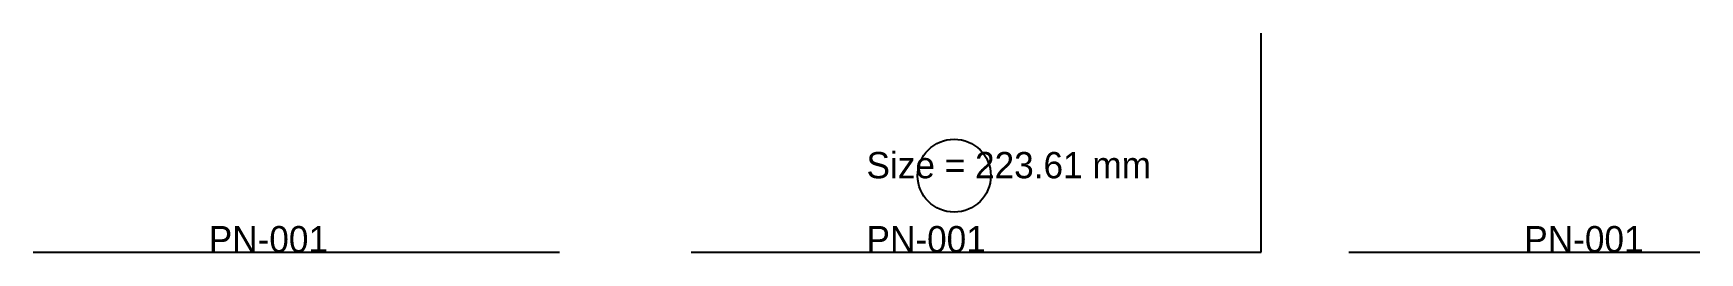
# Model space of a CAD drawing. Header units: millimetres. Extents: x -10 to 750, y 0 to 100.
import ezdxf

# ---------------------------------------------------------------- set-up
doc = ezdxf.new("R2010")
doc.units = ezdxf.units.MM
doc.layers.get('0').update_dxf_attribs({"linetype": 'CONTINUOUS', "true_color": 0x344755})
doc.layers.add('Annotations', color=7, linetype='CONTINUOUS', true_color=0x71808a)

# ---------------------------------------------------------------- blocks, each defined once
blk = doc.blocks.new('*UCC1', base_point=(10, 0))
blk.add_line((0, 0), (240, 0))
blk.add_attdef('PART_NUMBER', (80, 0), '', height=12)
blk = doc.blocks.new('*UCC2', base_point=(10, 0))
blk.add_line((0, 0), (160, 0))
blk.add_attdef('PART_NUMBER', (80, 0), '', height=12)
blk = doc.blocks.new('Parent')
blk.add_blockref('*UCC2', (0, 0)).add_auto_attribs({'PART_NUMBER': 'PN-001'})

msp = doc.modelspace()

# ---------------------------------------------------------------- linework, layer by layer
for p, q in [((550, 0), (550, 100)), ((350, 0), (550, 0))]:
    msp.add_line(p, q)
msp.add_circle((410, 35), 16.67)

# ---------------------------------------------------------------- block references
for name, p in [('*UCC1', (0, 0)), ('*UCC2', (300, 0))]:
    msp.add_blockref(name, p).add_auto_attribs({'PART_NUMBER': 'PN-001'})
msp.add_blockref('Parent', (600, 0))

# ---------------------------------------------------------------- texts
at = {"layer": 'Annotations'}
msp.add_text('Size = 223.61 mm', height=12, dxfattribs=at).set_placement((370, 33.8))

doc.saveas('drawing.dxf')
